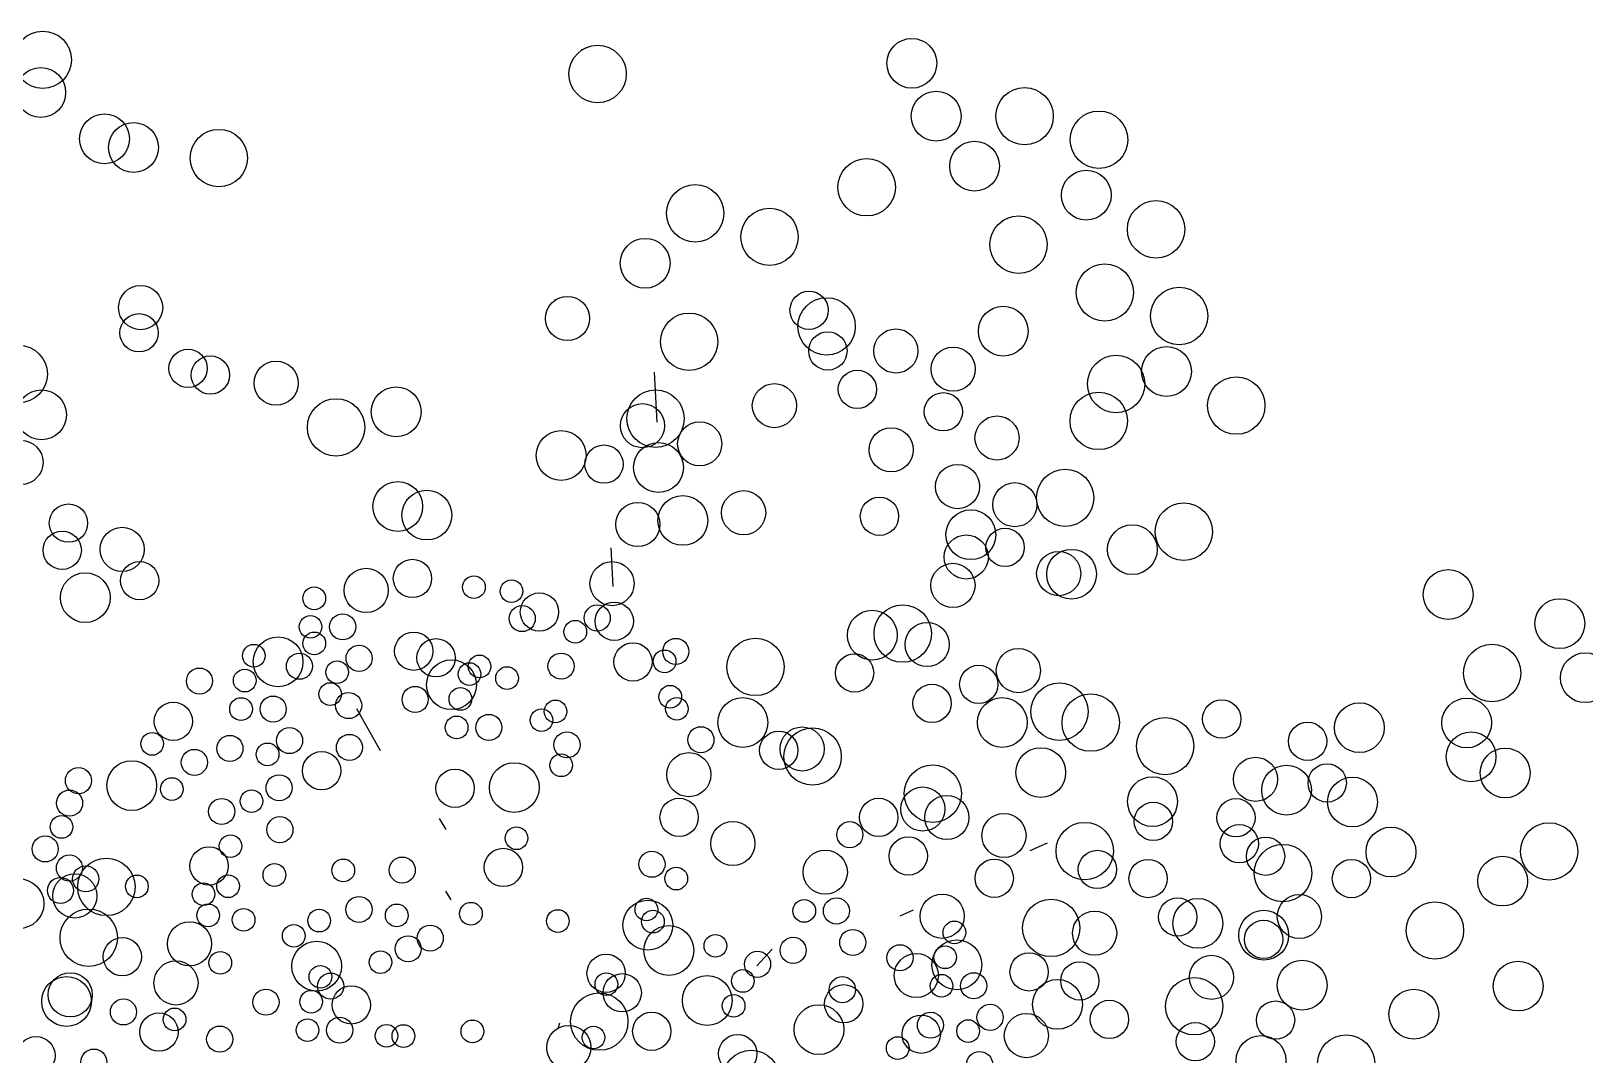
# Model space of a CAD drawing. Header units: millimetres. Extents: x 441156 to 441876, y 4514765 to 4515211.
# Drawn here: x 441450.225 to 441451.187, y 4514837.04 to 4514837.673 of the extents above; entities that cross this region are included whole.
import ezdxf

# ---------------------------------------------------------------- set-up
doc = ezdxf.new("R2010")
doc.units = ezdxf.units.MM
doc.layers.add('01_piscinas', color=254, linetype='Continuous')

msp = doc.modelspace()

# ---------------------------------------------------------------- linework, layer by layer
at = {"layer": '01_piscinas'}
for p, q in [((441450.56587563, 4514837.66178941, 0.00000053), (441450.5692131, 4514837.66323629, 0.00000053)), ((441450.82645876, 4514837.55618324, 0.00000053), (441450.82979623, 4514837.55763013, 0.00000053)), ((441450.54951024, 4514837.50702548, 0.00000053), (441450.55207752, 4514837.50813847, 0.00000053)), ((441450.6126815, 4514837.43127801, 0.00000053), (441450.61115166, 4514837.4622426, 0.00000053)), ((441450.7499588, 4514837.42578996, 0.00000053), (441450.75252608, 4514837.42690296, 0.00000053)), ((441450.58551475, 4514837.32970902, 0.00000053), (441450.58433796, 4514837.35352794, 0.00000053)), ((441450.44147828, 4514837.2280294, 0.00000053), (441450.42683822, 4514837.25394559, 0.00000053)), ((441450.47785182, 4514837.18612068, 0.00000053), (441450.48201836, 4514837.1793012, 0.00000053)), ((441450.73363093, 4514837.18416848, 0.00000053), (441450.73517078, 4514837.18356, 0.00000053)), ((441450.84369209, 4514837.16640926, 0.00000053), (441450.85437199, 4514837.1710393, 0.00000053)), ((441450.48179961, 4514837.14112646, 0.00000053), (441450.48500465, 4514837.1358807, 0.00000053)), ((441450.76321521, 4514837.12596382, 0.00000053), (441450.77143052, 4514837.1295254, 0.00000053)), ((441450.67450511, 4514837.09491363, 0.00000053), (441450.68397872, 4514837.10537199, 0.00000053)), ((441450.55220589, 4514837.05940456, 0.00000053), (441450.55135204, 4514837.05586869, 0.00000053)), ((441450.78351043, 4514837.06631007, 0.00000053), (441450.78505028, 4514837.06570159, 0.00000053))]:
    msp.add_line(p, q, dxfattribs=at)
at = {"layer": '01_piscinas', "elevation": 0.00000131}
msp.add_lwpolyline([(441449.67130375, 4514835.83174273, -0.005814759), (441454.8972347, 4514837.00261362, -0.006954055), (441458.43893999, 4514837.58702849)], format="xyb", dxfattribs=at)
at = {"layer": '01_piscinas'}
for centre, radius in [((441450.23240356, 4514837.65559238, 0.00000053), 0.01775907), ((441450.57590845, 4514837.64682016, 0.00000053), 0.01775907), ((441450.77038268, 4514837.65341604, 0.00000053), 0.01541533), ((441450.23115555, 4514837.63531759, 0.00000053), 0.01541533), ((441450.78547423, 4514837.62071504, 0.00000053), 0.01541533), ((441450.84023872, 4514837.62068451, 0.00000053), 0.01775907), ((441450.27058868, 4514837.60669452, 0.00000053), 0.01541533), ((441450.28856586, 4514837.60135535, 0.00000053), 0.01541533), ((441450.88627905, 4514837.6061318, 0.00000053), 0.01775907), ((441450.34140257, 4514837.59479466, 0.00000053), 0.01775907), ((441450.80927045, 4514837.58976758, 0.00000053), 0.01541533), ((441450.74244826, 4514837.57673187, 0.00000053), 0.01775907), ((441450.87842384, 4514837.57178665, 0.00000053), 0.01541533), ((441450.63629714, 4514837.56059778, 0.00000053), 0.01775907), ((441450.92161155, 4514837.55070243, 0.00000053), 0.01775907), ((441450.68233748, 4514837.54604507, 0.00000053), 0.01775907), ((441450.83649158, 4514837.54121399, 0.00000053), 0.01775907), ((441450.60532887, 4514837.52968086, 0.00000053), 0.01541533), ((441450.88989068, 4514837.51160826, 0.00000053), 0.01775907), ((441450.29299326, 4514837.50225853, 0.00000053), 0.01366082), ((441450.70682335, 4514837.50058443, 0.00000053), 0.01185795), ((441450.93593101, 4514837.49705556, 0.00000053), 0.01775907), ((441450.55722779, 4514837.49551068, 0.00000053), 0.01366082), ((441450.71766997, 4514837.4906157, 0.00000053), 0.01775907), ((441450.82702424, 4514837.48772315, 0.00000053), 0.01541533), ((441450.29203325, 4514837.48666254, 0.00000053), 0.01185795), ((441450.63255001, 4514837.48112727, 0.00000053), 0.01775907), ((441450.71843224, 4514837.47542981, 0.00000053), 0.01185795), ((441450.76055877, 4514837.47540632, 0.00000053), 0.01366082), ((441450.21751307, 4514837.4611206, 0.00000053), 0.01775907), ((441450.32236643, 4514837.4646448, 0.00000053), 0.01185795), ((441450.33619503, 4514837.46053775, 0.00000053), 0.01185795), ((441450.79597441, 4514837.46421194, 0.00000053), 0.01366082), ((441450.89688028, 4514837.45499161, 0.00000053), 0.01775907), ((441450.9280758, 4514837.46271041, 0.00000053), 0.01541533), ((441450.37683865, 4514837.45549105, 0.00000053), 0.01366082), ((441450.73673702, 4514837.45162408, 0.00000053), 0.01185795), ((441450.45117188, 4514837.43771935, 0.00000053), 0.01541533), ((441450.68533534, 4514837.4415966, 0.00000053), 0.01366082), ((441450.97126351, 4514837.44162619, 0.00000053), 0.01775907), ((441450.23162937, 4514837.43594241, 0.00000053), 0.01541533), ((441450.41396951, 4514837.42812289, 0.00000053), 0.01775907), ((441450.60368063, 4514837.42918576, 0.00000053), 0.01366082), ((441450.61176663, 4514837.43354051, 0.00000053), 0.01775907), ((441450.78993194, 4514837.43779259, 0.00000053), 0.01185795), ((441450.88614355, 4514837.43213775, 0.00000053), 0.01775907), ((441450.82315325, 4514837.42157396, 0.00000053), 0.01366082), ((441450.55337042, 4514837.41071396, 0.00000053), 0.01541533), ((441450.63909627, 4514837.41799138, 0.00000053), 0.01366082), ((441450.75767636, 4514837.41427516, 0.00000053), 0.01366082), ((441450.21894455, 4514837.40649722, 0.00000053), 0.01366082), ((441450.57985889, 4514837.40540352, 0.00000053), 0.01185795), ((441450.61357685, 4514837.40328033, 0.00000053), 0.01541533), ((441450.79875259, 4514837.39150152, 0.00000053), 0.01366082), ((441450.45215463, 4514837.37922504, 0.00000053), 0.01541533), ((441450.83416823, 4514837.38030713, 0.00000053), 0.01366082), ((441450.86536017, 4514837.384551, 0.00000053), 0.01775907), ((441450.47013181, 4514837.37388587, 0.00000053), 0.01541533), ((441450.6286684, 4514837.37057933, 0.00000053), 0.01541533), ((441450.66627512, 4514837.3753534, 0.00000053), 0.01366082), ((441450.75039378, 4514837.37312835, 0.00000053), 0.01185795), ((441450.24831772, 4514837.36888349, 0.00000053), 0.01185795), ((441450.60079822, 4514837.3680546, 0.00000053), 0.01366082), ((441450.80696396, 4514837.36172445, 0.00000053), 0.01541533), ((441450.938773, 4514837.36359871, 0.00000053), 0.01775907), ((441450.28153904, 4514837.35266486, 0.00000053), 0.01366082), ((441450.82812575, 4514837.35388779, 0.00000053), 0.01185795), ((441450.90693578, 4514837.35250477, 0.00000053), 0.01541533), ((441450.24443161, 4514837.35210944, 0.00000053), 0.01185795), ((441450.8041292, 4514837.34795025, 0.00000053), 0.01366082), ((441450.46127658, 4514837.33466389, 0.00000053), 0.01185795), ((441450.86134707, 4514837.33766916, 0.00000053), 0.01366082), ((441450.86931991, 4514837.33726831, 0.00000053), 0.01541533), ((441450.25872869, 4514837.32279794, 0.00000053), 0.01541533), ((441450.29239773, 4514837.33329702, 0.00000053), 0.01185795), ((441450.43265937, 4514837.32728201, 0.00000053), 0.01366082), ((441450.49934545, 4514837.32929861, 0.00000053), 0.00701654), ((441450.58481101, 4514837.3314494, 0.00000053), 0.01366082), ((441450.79587017, 4514837.33037036, 0.00000053), 0.01366082), ((441451.10243305, 4514837.32470397, 0.00000053), 0.01541533), ((441450.40046084, 4514837.32237081, 0.00000053), 0.00701654), ((441450.52255286, 4514837.32682232, 0.00000053), 0.00701654), ((441450.52921463, 4514837.30984382, 0.00000053), 0.00808333), ((441450.53989085, 4514837.31389052, 0.00000053), 0.01185795), ((441450.57566899, 4514837.31021614, 0.00000053), 0.00808333), ((441450.58620348, 4514837.30817234, 0.00000053), 0.01185795), ((441450.76480572, 4514837.30056672, 0.00000053), 0.01775907), ((441451.17158644, 4514837.30672304, 0.00000053), 0.01541533), ((441450.39815921, 4514837.3047515, 0.00000053), 0.00701654), ((441450.41807702, 4514837.30473497, 0.00000053), 0.00808333), ((441450.56208676, 4514837.30169032, 0.00000053), 0.00701654), ((441450.74593797, 4514837.29954288, 0.00000053), 0.01541533), ((441450.77988296, 4514837.29376516, 0.00000053), 0.01366082), ((441450.37807187, 4514837.28302996, 0.00000053), 0.01541533), ((441450.4004939, 4514837.29448007, 0.00000053), 0.00701654), ((441450.46203254, 4514837.28966827, 0.00000053), 0.01185795), ((441450.67363581, 4514837.27990585, 0.00000053), 0.01775907), ((441450.36309672, 4514837.28686773, 0.00000053), 0.00701654), ((441450.39129333, 4514837.28036333, 0.00000053), 0.00808333), ((441450.42821135, 4514837.28523304, 0.00000053), 0.00808333), ((441450.47586114, 4514837.28556122, 0.00000053), 0.01185795), ((441450.55325847, 4514837.28041761, 0.00000053), 0.00808333), ((441450.59781237, 4514837.28301773, 0.00000053), 0.01185795), ((441450.61738093, 4514837.28337852, 0.00000053), 0.00701654), ((441450.62430807, 4514837.2895023, 0.00000053), 0.00808333), ((441450.7349628, 4514837.27620628, 0.00000053), 0.01185795), ((441450.83635437, 4514837.27764802, 0.00000053), 0.01366082), ((441451.12965418, 4514837.27615038, 0.00000053), 0.01775907), ((441451.18733592, 4514837.2732497, 0.00000053), 0.01541533), ((441450.32942512, 4514837.27117757, 0.00000053), 0.00808333), ((441450.3574291, 4514837.27148565, 0.00000053), 0.00701654), ((441450.41462912, 4514837.27670723, 0.00000053), 0.00701654), ((441450.48543291, 4514837.26891647, 0.00000053), 0.01541533), ((441450.49660561, 4514837.27550075, 0.00000053), 0.00701654), ((441450.50280244, 4514837.28022729, 0.00000053), 0.00701654), ((441450.51981302, 4514837.27302446, 0.00000053), 0.00701654), ((441450.8118642, 4514837.26911422, 0.00000053), 0.01185795), ((441450.410302, 4514837.26311279, 0.00000053), 0.00701654), ((441450.78292892, 4514837.25739386, 0.00000053), 0.01185795), ((441450.86183434, 4514837.25225864, 0.00000053), 0.01775907), ((441450.35512747, 4514837.25386634, 0.00000053), 0.00701654), ((441450.37504529, 4514837.25384981, 0.00000053), 0.00808333), ((441450.42174315, 4514837.25602124, 0.00000053), 0.00808333), ((441450.46293401, 4514837.25981059, 0.00000053), 0.00808333), ((441450.49093799, 4514837.26011867, 0.00000053), 0.00701654), ((441450.54981057, 4514837.25238986, 0.00000053), 0.00701654), ((441450.62086016, 4514837.26147456, 0.00000053), 0.00701654), ((441450.62492772, 4514837.25397017, 0.00000053), 0.00701654), ((441450.6657806, 4514837.2455607, 0.00000053), 0.01541533), ((441450.82642452, 4514837.24549958, 0.00000053), 0.01541533), ((441450.88118902, 4514837.24546904, 0.00000053), 0.01775907), ((441450.96224671, 4514837.24772899, 0.00000053), 0.01185795), ((441451.11393544, 4514837.24525339, 0.00000053), 0.01541533), ((441450.31324336, 4514837.24626281, 0.00000053), 0.01185795), ((441450.50855417, 4514837.24248283, 0.00000053), 0.00808333), ((441450.54116622, 4514837.24699747, 0.00000053), 0.00701654), ((441451.04747476, 4514837.24232765, 0.00000053), 0.01541533), ((441450.38517961, 4514837.23434788, 0.00000053), 0.00808333), ((441450.48863636, 4514837.24249936, 0.00000053), 0.00701654), ((441450.6398217, 4514837.23485305, 0.00000053), 0.00808333), ((441450.68801973, 4514837.2283743, 0.00000053), 0.01185795), ((441450.70253338, 4514837.22916187, 0.00000053), 0.01366082), ((441450.70896831, 4514837.22447648, 0.00000053), 0.01775907), ((441450.92722935, 4514837.23091634, 0.00000053), 0.01775907), ((441451.01544163, 4514837.2338975, 0.00000053), 0.01185795), ((441450.30011497, 4514837.2322996, 0.00000053), 0.00701654), ((441450.3482616, 4514837.22947816, 0.00000053), 0.00808333), ((441450.37159738, 4514837.22582206, 0.00000053), 0.00701654), ((441450.42225056, 4514837.23009487, 0.00000053), 0.00808333), ((441450.5569246, 4514837.23170388, 0.00000053), 0.00808333), ((441451.11662815, 4514837.22434671, 0.00000053), 0.01541533), ((441450.28748332, 4514837.20648893, 0.00000053), 0.01541533), ((441450.3262566, 4514837.22085146, 0.00000053), 0.00808333), ((441450.4050458, 4514837.21567206, 0.00000053), 0.01185795), ((441450.55336432, 4514837.2190569, 0.00000053), 0.00701654), ((441450.63240268, 4514837.2132689, 0.00000053), 0.01366082), ((441450.85022074, 4514837.21455212, 0.00000053), 0.01541533), ((441450.98318605, 4514837.21038007, 0.00000053), 0.01366082), ((441451.13773166, 4514837.21430593, 0.00000053), 0.01541533), ((441450.25448341, 4514837.20956701, 0.00000053), 0.00808333), ((441450.31231306, 4514837.20435903, 0.00000053), 0.00701654), ((441450.37871141, 4514837.20513607, 0.00000053), 0.00808333), ((441450.48763122, 4514837.20481553, 0.00000053), 0.01185795), ((441450.52432068, 4514837.20526801, 0.00000053), 0.01541533), ((441450.78339855, 4514837.2015164, 0.00000053), 0.01775907), ((441450.91937413, 4514837.19657119, 0.00000053), 0.01541533), ((441451.00242032, 4514837.20364209, 0.00000053), 0.01541533), ((441451.02755661, 4514837.20814878, 0.00000053), 0.01185795), ((441451.04322767, 4514837.1963504, 0.00000053), 0.01541533), ((441450.24897955, 4514837.19567185, 0.00000053), 0.00808333), ((441450.36160265, 4514837.19684554, 0.00000053), 0.00701654), ((441450.77717079, 4514837.19200181, 0.00000053), 0.01366082), ((441450.34314108, 4514837.19047995, 0.00000053), 0.00808333), ((441450.62636021, 4514837.18684955, 0.00000053), 0.01185795), ((441450.74993246, 4514837.18680253, 0.00000053), 0.01185795), ((441450.792059, 4514837.18677904, 0.00000053), 0.01366082), ((441450.9199711, 4514837.18436258, 0.00000053), 0.01185795), ((441450.97109471, 4514837.18661316, 0.00000053), 0.01185795), ((441450.2440112, 4514837.18088881, 0.00000053), 0.00701654), ((441450.37921883, 4514837.1792097, 0.00000053), 0.00808333), ((441450.65958153, 4514837.17063092, 0.00000053), 0.01366082), ((441450.73204214, 4514837.17612154, 0.00000053), 0.00808333), ((441450.82747463, 4514837.17558466, 0.00000053), 0.01366082), ((441450.87744188, 4514837.16599853, 0.00000053), 0.01775907), ((441450.97316602, 4514837.1705311, 0.00000053), 0.01185795), ((441451.16495279, 4514837.16575234, 0.00000053), 0.01775907), ((441450.23389892, 4514837.16732108, 0.00000053), 0.00808333), ((441450.3486273, 4514837.16899521, 0.00000053), 0.00701654), ((441450.5256706, 4514837.17391929, 0.00000053), 0.00701654), ((441450.76823725, 4514837.16299679, 0.00000053), 0.01185795), ((441450.98939949, 4514837.16280742, 0.00000053), 0.01185795), ((441451.06702389, 4514837.16540294, 0.00000053), 0.01541533), ((441450.24888485, 4514837.15550184, 0.00000053), 0.00808333), ((441450.33536231, 4514837.15679434, 0.00000053), 0.01185795), ((441450.51754489, 4514837.15585518, 0.00000053), 0.01185795), ((441450.60953397, 4514837.15785382, 0.00000053), 0.00808333), ((441450.71683556, 4514837.15296932, 0.00000053), 0.01366082), ((441450.88531385, 4514837.15460446, 0.00000053), 0.01185795), ((441451.00020169, 4514837.15236723, 0.00000053), 0.01775907), ((441450.25898281, 4514837.14879016, 0.00000053), 0.00808333), ((441450.27177039, 4514837.143807, 0.00000053), 0.01775907), ((441450.37577092, 4514837.15118195, 0.00000053), 0.00701654), ((441450.418454, 4514837.1540436, 0.00000053), 0.00701654), ((441450.45495611, 4514837.15421868, 0.00000053), 0.00808333), ((441450.62459622, 4514837.14896882, 0.00000053), 0.00701654), ((441450.82143216, 4514837.14916531, 0.00000053), 0.01185795), ((441450.91670411, 4514837.14899548, 0.00000053), 0.01185795), ((441451.04259441, 4514837.14897593, 0.00000053), 0.01185795), ((441451.13617728, 4514837.14742201, 0.00000053), 0.01541533), ((441450.21766307, 4514837.133439, 0.00000053), 0.01541533), ((441450.24338099, 4514837.14160668, 0.00000053), 0.00808333), ((441450.25228125, 4514837.13821582, 0.00000053), 0.01366082), ((441450.29067248, 4514837.1441409, 0.00000053), 0.00701654), ((441450.33188959, 4514837.13931422, 0.00000053), 0.00701654), ((441450.34713791, 4514837.14422503, 0.00000053), 0.00701654), ((441450.42817242, 4514837.12984703, 0.00000053), 0.00808333), ((441450.49749113, 4514837.1272304, 0.00000053), 0.00701654), ((441450.60702471, 4514837.12011859, 0.00000053), 0.01541533), ((441450.60608606, 4514837.12982607, 0.00000053), 0.00701654), ((441450.70380972, 4514837.12895114, 0.00000053), 0.00701654), ((441450.72372753, 4514837.12893461, 0.00000053), 0.00808333), ((441450.78917658, 4514837.12564788, 0.00000053), 0.01366082), ((441450.8566585, 4514837.11841177, 0.00000053), 0.01775907), ((441450.9350089, 4514837.12518974, 0.00000053), 0.01185795), ((441450.94746203, 4514837.12126576, 0.00000053), 0.01541533), ((441451.01033882, 4514837.12545851, 0.00000053), 0.01366082), ((441451.09424502, 4514837.11684936, 0.00000053), 0.01775907), ((441450.26085078, 4514837.11235478, 0.00000053), 0.01775907), ((441450.3347825, 4514837.12622111, 0.00000053), 0.00701654), ((441450.35677189, 4514837.1234599, 0.00000053), 0.00701654), ((441450.40352014, 4514837.1229357, 0.00000053), 0.00701654), ((441450.45150821, 4514837.12619093, 0.00000053), 0.00701654), ((441450.55128196, 4514837.12270919, 0.00000053), 0.00701654), ((441450.61015362, 4514837.12232168, 0.00000053), 0.00701654), ((441450.88360721, 4514837.11516226, 0.00000053), 0.01366082), ((441450.98826937, 4514837.11397408, 0.00000053), 0.01541533), ((441450.32327544, 4514837.10857747, 0.00000053), 0.01366082), ((441450.38778056, 4514837.11356413, 0.00000053), 0.00701654), ((441450.47225966, 4514837.11211338, 0.00000053), 0.00808333), ((441450.61996673, 4514837.10444011, 0.00000053), 0.01541533), ((441450.73386186, 4514837.10943268, 0.00000053), 0.00808333), ((441450.79675676, 4514837.1156527, 0.00000053), 0.00701654), ((441450.98820381, 4514837.11135825, 0.00000053), 0.01185795), ((441450.28165442, 4514837.10060209, 0.00000053), 0.01185795), ((441450.40196429, 4514837.09472258, 0.00000053), 0.01541533), ((441450.45862224, 4514837.10550494, 0.00000053), 0.00808333), ((441450.64879722, 4514837.1073844, 0.00000053), 0.00701654), ((441450.69694385, 4514837.10456296, 0.00000053), 0.00808333), ((441450.76308516, 4514837.09996254, 0.00000053), 0.00808333), ((441450.79826229, 4514837.09558523, 0.00000053), 0.01541533), ((441450.79108914, 4514837.10027061, 0.00000053), 0.00701654), ((441450.31487574, 4514837.08438346, 0.00000053), 0.01366082), ((441450.34232929, 4514837.09681275, 0.00000053), 0.00701654), ((441450.44151347, 4514837.09721441, 0.00000053), 0.00701654), ((441450.58116338, 4514837.09035562, 0.00000053), 0.01185795), ((441450.67493884, 4514837.09593627, 0.00000053), 0.00808333), ((441450.77318937, 4514837.08904268, 0.00000053), 0.01366082), ((441450.84303824, 4514837.09123806, 0.00000053), 0.01185795), ((441450.8744285, 4514837.08562907, 0.00000053), 0.01185795), ((441450.95594823, 4514837.08784082, 0.00000053), 0.01366082), ((441451.01206559, 4514837.08302662, 0.00000053), 0.01541533), ((441451.14576133, 4514837.08244822, 0.00000053), 0.01541533), ((441450.24715154, 4514837.07289662, 0.00000053), 0.01541533), ((441450.24939884, 4514837.07708466, 0.00000053), 0.01366082), ((441450.40425132, 4514837.08818271, 0.00000053), 0.00701654), ((441450.41065345, 4514837.08243963, 0.00000053), 0.00808333), ((441450.58129378, 4514837.08361249, 0.00000053), 0.00701654), ((441450.59111878, 4514837.07829525, 0.00000053), 0.01185795), ((441450.64376295, 4514837.07349265, 0.00000053), 0.01541533), ((441450.6657822, 4514837.08561438, 0.00000053), 0.00701654), ((441450.72739366, 4514837.08022088, 0.00000053), 0.00808333), ((441450.78878751, 4514837.0826513, 0.00000053), 0.00701654), ((441450.80870532, 4514837.08263478, 0.00000053), 0.00808333), ((441450.86061825, 4514837.07112908, 0.00000053), 0.01541533), ((441450.9452434, 4514837.06999091, 0.00000053), 0.01775907), ((441450.37057972, 4514837.07249255, 0.00000053), 0.00808333), ((441450.3985837, 4514837.07280062, 0.00000053), 0.00701654), ((441450.42342459, 4514837.07082023, 0.00000053), 0.01185795), ((441450.57694076, 4514837.06045693, 0.00000053), 0.01775907), ((441450.66011458, 4514837.07023229, 0.00000053), 0.00701654), ((441450.72826921, 4514837.0714838, 0.00000053), 0.01185795), ((441451.08121898, 4514837.06504569, 0.00000053), 0.01541533), ((441450.28232794, 4514837.06646176, 0.00000053), 0.00808333), ((441450.31401761, 4514837.06181249, 0.00000053), 0.00701654), ((441450.71291634, 4514837.05551171, 0.00000053), 0.01541533), ((441450.81883965, 4514837.06313284, 0.00000053), 0.00808333), ((441450.89273329, 4514837.06182333, 0.00000053), 0.01185795), ((441450.99557616, 4514837.06137841, 0.00000053), 0.01185795), ((441450.30433786, 4514837.05403103, 0.00000053), 0.01185795), ((441450.34194324, 4514837.04962661, 0.00000053), 0.00808333), ((441450.39628207, 4514837.05518131, 0.00000053), 0.00701654), ((441450.41619989, 4514837.05516479, 0.00000053), 0.00808333), ((441450.44517051, 4514837.05169823, 0.00000053), 0.00701654), ((441450.45568175, 4514837.05155082, 0.00000053), 0.00701654), ((441450.49836483, 4514837.05441247, 0.00000053), 0.00701654), ((441450.55802188, 4514837.04446204, 0.00000053), 0.01366082), ((441450.57332453, 4514837.0506111, 0.00000053), 0.00701654), ((441450.60942356, 4514837.05448951, 0.00000053), 0.01185795), ((441450.77623533, 4514837.05267138, 0.00000053), 0.01185795), ((441450.78192164, 4514837.05826313, 0.00000053), 0.00808333), ((441450.80525742, 4514837.05460703, 0.00000053), 0.00701654), ((441450.8413316, 4514837.05179586, 0.00000053), 0.01366082), ((441450.9459282, 4514837.04799185, 0.00000053), 0.01185795), ((441450.22819822, 4514837.03936581, 0.00000053), 0.01185795), ((441450.66261848, 4514837.04065802, 0.00000053), 0.01185795), ((441450.76165847, 4514837.04409412, 0.00000053), 0.00701654), ((441450.98660747, 4514837.03639471, 0.00000053), 0.01541533), ((441451.03928673, 4514837.03447303, 0.00000053), 0.01775907), ((441450.26401544, 4514837.03540877, 0.00000053), 0.00808333), ((441450.67098409, 4514837.02493906, 0.00000053), 0.01775907), ((441450.81237145, 4514837.03392104, 0.00000053), 0.00808333)]:
    msp.add_circle(centre, radius, dxfattribs=at)

doc.saveas('drawing.dxf')
